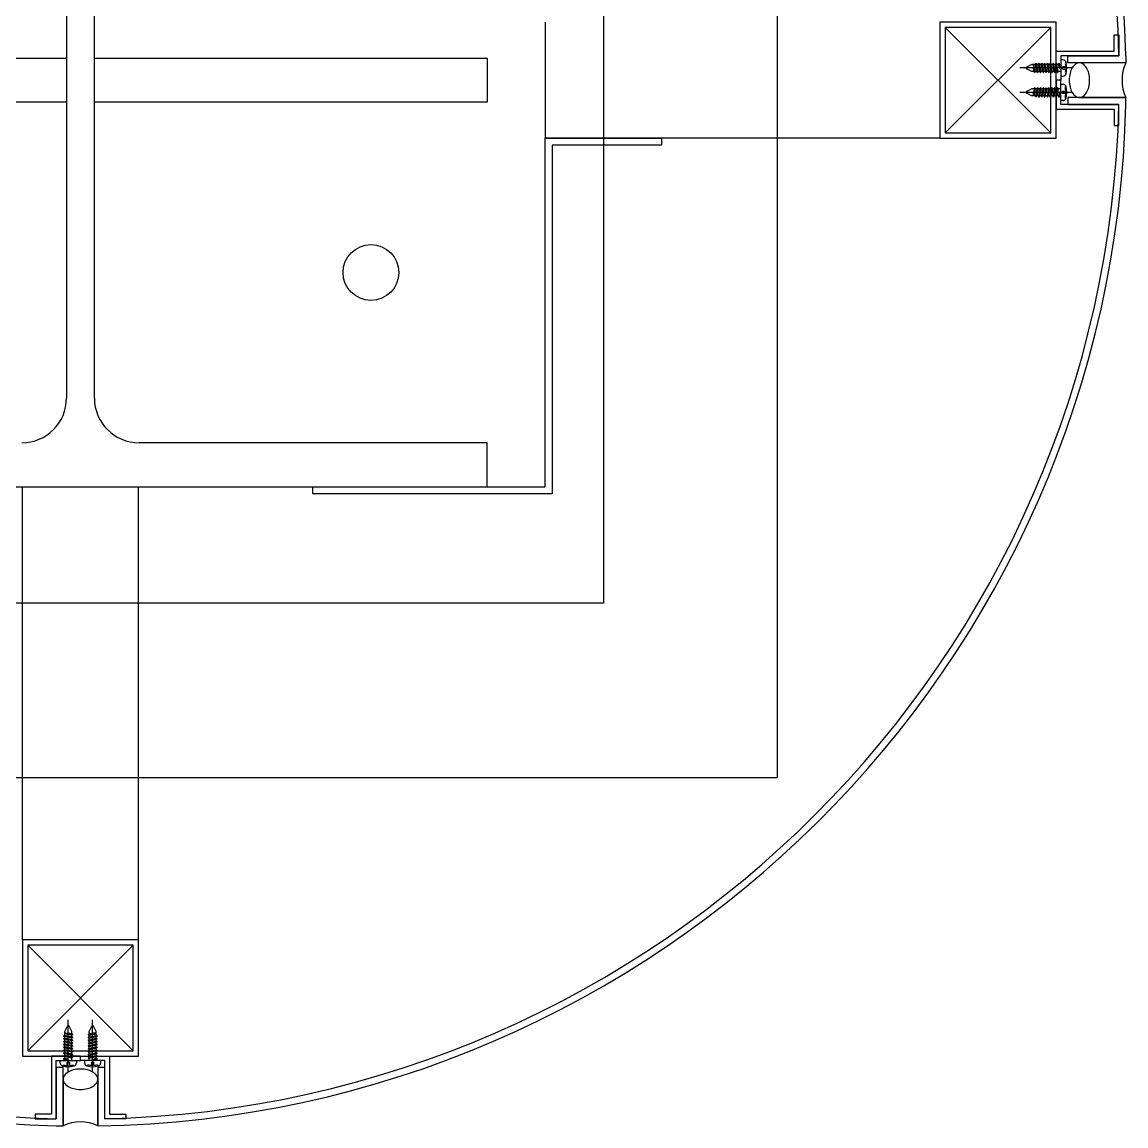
# Model space of a CAD drawing. Header units: millimetres. Extents: x -168200 to 672800, y -7409 to 118800.
# Drawn here: x 105474.9 to 105949.9, y 40500.1 to 40975 of the extents above; entities that cross this region are included whole.
import ezdxf

# ---------------------------------------------------------------- set-up
doc = ezdxf.new("R2010")
doc.units = ezdxf.units.MM
doc.header["$LTSCALE"] = 200
doc.layers.add('1 BA', color=9, linetype='Continuous')

msp = doc.modelspace()

# ---------------------------------------------------------------- linework, layer by layer
at = {"layer": '1 BA'}
for p, q in [((105800, 40650), (105800, 41250)), ((105725, 41175), (105725, 40725)), ((105494, 41086.75), (105494, 40813.25)), ((105506, 40813.25), (105506, 41086.75)), ((105700, 40975), (105700, 40925)), ((105869.86, 40975), (105869.86, 40925)), ((105919.86, 40975), (105869.86, 40975)), ((105919.86, 40925), (105919.86, 40975)), ((105917.56, 40972.7), (105872.16, 40927.3)), ((105917.56, 40927.3), (105872.16, 40972.7)), ((105872.16, 40972.7), (105872.16, 40927.3)), ((105917.56, 40972.7), (105872.16, 40972.7)), ((105917.56, 40927.3), (105917.56, 40972.7)), ((105944.86, 40962.5), (105944.86, 40969.5)), ((105944.86, 40969.5), (105946.86, 40969.5)), ((105946.86, 40969.5), (105946.86, 40960.5)), ((105325, 40959.5), (105494, 40959.5)), ((105494, 40959.5), (105494, 40940.5)), ((105506, 40959.5), (105675, 40959.5)), ((105506, 40940.5), (105506, 40959.5)), ((105675, 40959.5), (105675, 40940.5)), ((105919.86, 40950), (105919.86, 40962.5)), ((105919.86, 40962.5), (105944.86, 40962.5)), ((105946.86, 40960.5), (105921.86, 40960.5)), ((105921.86, 40960.5), (105921.86, 40950)), ((105924.86, 40957.5), (105924.86, 40960.5)), ((105924.86, 40960.5), (105946.88, 40960.5)), ((105949.88, 40960.5), (105949.86, 40957.5)), ((105926.83, 40955.25), (105904.25, 40955.25)), ((105909.36, 40956.75), (105907.05, 40955.63)), ((105909.36, 40953.75), (105907.05, 40954.87)), ((105911.06, 40956.75), (105909.36, 40956.75)), ((105910.68, 40953.26), (105910.07, 40956.75)), ((105910.07, 40956.75), (105910.07, 40955.21)), ((105910.57, 40953.27), (105910.07, 40956.5)), ((105910.38, 40953.75), (105910.07, 40955.21)), ((105910.88, 40953.75), (105910.25, 40956.75)), ((105911.19, 40957.24), (105910.99, 40956.75)), ((105911.61, 40953.75), (105910.99, 40956.75)), ((105911.8, 40953.27), (105911.16, 40957.19)), ((105911.91, 40953.26), (105911.25, 40957.25)), ((105911.29, 40957.23), (105911.49, 40956.75)), ((105912.22, 40956.75), (105911.49, 40956.75)), ((105912.11, 40953.75), (105911.49, 40956.75)), ((105912.42, 40957.24), (105912.22, 40956.75)), ((105912.84, 40953.75), (105912.22, 40956.75)), ((105913.04, 40953.27), (105912.39, 40957.19)), ((105913.14, 40953.26), (105912.49, 40957.25)), ((105912.53, 40957.23), (105912.72, 40956.75)), ((105913.45, 40956.75), (105912.72, 40956.75)), ((105913.34, 40953.75), (105912.72, 40956.75)), ((105913.65, 40957.24), (105913.45, 40956.75)), ((105914.07, 40953.75), (105913.45, 40956.75)), ((105914.27, 40953.27), (105913.62, 40957.19)), ((105914.37, 40953.26), (105913.72, 40957.25)), ((105913.76, 40957.23), (105913.95, 40956.75)), ((105914.69, 40956.75), (105913.95, 40956.75)), ((105914.57, 40953.75), (105913.95, 40956.75)), ((105914.89, 40957.24), (105914.69, 40956.75)), ((105915.31, 40953.75), (105914.69, 40956.75)), ((105915.5, 40953.27), (105914.86, 40957.19)), ((105915.61, 40953.26), (105914.95, 40957.25)), ((105914.99, 40957.23), (105915.19, 40956.75)), ((105915.92, 40956.75), (105915.19, 40956.75)), ((105915.81, 40953.75), (105915.19, 40956.75)), ((105916.12, 40957.24), (105915.92, 40956.75)), ((105916.54, 40953.75), (105915.92, 40956.75)), ((105916.73, 40953.27), (105916.09, 40957.19)), ((105916.84, 40953.26), (105916.19, 40957.25)), ((105916.22, 40957.23), (105916.42, 40956.75)), ((105917.15, 40956.75), (105916.42, 40956.75)), ((105917.04, 40953.75), (105916.42, 40956.75)), ((105917.35, 40957.24), (105917.15, 40956.75)), ((105917.77, 40953.75), (105917.15, 40956.75)), ((105917.97, 40953.27), (105917.32, 40957.19)), ((105918.07, 40953.26), (105917.42, 40957.25)), ((105917.46, 40957.23), (105917.65, 40956.75)), ((105918.38, 40956.75), (105917.65, 40956.75)), ((105918.27, 40953.75), (105917.65, 40956.75)), ((105918.58, 40957.24), (105918.38, 40956.75)), ((105919.01, 40953.75), (105918.38, 40956.75)), ((105919.2, 40953.27), (105918.56, 40957.19)), ((105919.31, 40953.26), (105918.65, 40957.25)), ((105918.69, 40957.23), (105918.88, 40956.75)), ((105919.51, 40953.75), (105918.88, 40956.75)), ((105919.62, 40956.75), (105918.88, 40956.75)), ((105919.82, 40957.24), (105919.62, 40956.75)), ((105920.24, 40953.75), (105919.62, 40956.75)), ((105920.43, 40953.27), (105919.79, 40957.19)), ((105920.54, 40953.26), (105919.88, 40957.25)), ((105919.92, 40957.23), (105920.12, 40956.75)), ((105920.74, 40953.75), (105920.12, 40956.75)), ((105920.85, 40956.75), (105920.12, 40956.75)), ((105921.05, 40957.24), (105920.85, 40956.75)), ((105921.35, 40955.18), (105920.85, 40956.75)), ((105921.35, 40955.18), (105921.02, 40957.19)), ((105921.45, 40955.2), (105921.12, 40957.25)), ((105921.16, 40957.23), (105921.35, 40956.75)), ((105921.45, 40955.2), (105921.35, 40956.75)), ((105921.35, 40956.75), (105921.86, 40956.75)), ((105922.85, 40958.75), (105921.86, 40958.75)), ((105921.86, 40958.75), (105921.86, 40951.75)), ((105922.41, 40955.4), (105922.4, 40955.25)), ((105922.4, 40955.25), (105922.41, 40955.1)), ((105922.47, 40955.53), (105922.41, 40955.4)), ((105922.41, 40955.1), (105922.47, 40954.97)), ((105922.57, 40955.64), (105922.47, 40955.53)), ((105922.47, 40954.97), (105922.57, 40954.86)), ((105922.7, 40955.72), (105922.57, 40955.64)), ((105922.57, 40954.86), (105922.7, 40954.78)), ((105922.87, 40955.76), (105922.7, 40955.72)), ((105922.7, 40954.78), (105922.87, 40954.74)), ((105923.07, 40955.77), (105922.87, 40955.76)), ((105922.87, 40954.74), (105923.07, 40954.73)), ((105923.28, 40955.76), (105923.07, 40955.77)), ((105923.07, 40954.73), (105923.28, 40954.74)), ((105923.48, 40955.74), (105923.28, 40955.76)), ((105923.28, 40954.74), (105923.48, 40954.76)), ((105923.67, 40955.74), (105923.48, 40955.74)), ((105923.48, 40954.76), (105923.67, 40954.76)), ((105923.83, 40955.76), (105923.67, 40955.74)), ((105923.67, 40954.76), (105923.83, 40954.74)), ((105923.81, 40957.32), (105923.79, 40957.05)), ((105923.79, 40957.05), (105923.83, 40956.78)), ((105923.91, 40957.57), (105923.81, 40957.32)), ((105923.83, 40956.78), (105923.89, 40956.51)), ((105923.95, 40955.81), (105923.83, 40955.76)), ((105923.83, 40954.74), (105923.95, 40954.69)), ((105923.89, 40956.51), (105923.96, 40956.27)), ((105924.11, 40957.8), (105923.91, 40957.57)), ((105924.01, 40955.91), (105923.95, 40955.81)), ((105923.96, 40956.27), (105924.01, 40956.06)), ((105924.01, 40956.06), (105924.01, 40955.91)), ((105949.86, 40957.5), (105924.86, 40957.5)), ((105949.86, 40957.5), (105929.4, 40957.5)), ((105949.86, 40957.5), (105929.86, 40957.5)), ((105910.38, 40953.75), (105909.36, 40953.75)), ((105910.57, 40953.27), (105910.38, 40953.75)), ((105910.68, 40953.26), (105910.88, 40953.75)), ((105911.61, 40953.75), (105910.88, 40953.75)), ((105911.8, 40953.27), (105911.61, 40953.75)), ((105911.91, 40953.26), (105912.11, 40953.75)), ((105912.84, 40953.75), (105912.11, 40953.75)), ((105913.04, 40953.27), (105912.84, 40953.75)), ((105913.14, 40953.26), (105913.34, 40953.75)), ((105914.07, 40953.75), (105913.34, 40953.75)), ((105914.27, 40953.27), (105914.07, 40953.75)), ((105914.37, 40953.26), (105914.57, 40953.75)), ((105915.31, 40953.75), (105914.57, 40953.75)), ((105915.5, 40953.27), (105915.31, 40953.75)), ((105915.61, 40953.26), (105915.81, 40953.75)), ((105916.54, 40953.75), (105915.81, 40953.75)), ((105916.73, 40953.27), (105916.54, 40953.75)), ((105916.84, 40953.26), (105917.04, 40953.75)), ((105917.77, 40953.75), (105917.04, 40953.75)), ((105917.97, 40953.27), (105917.77, 40953.75)), ((105918.07, 40953.26), (105918.27, 40953.75)), ((105919.01, 40953.75), (105918.27, 40953.75)), ((105919.2, 40953.27), (105919.01, 40953.75)), ((105919.31, 40953.26), (105919.51, 40953.75)), ((105920.24, 40953.75), (105919.51, 40953.75)), ((105921.86, 40950), (105919.86, 40950)), ((105919.86, 40950), (105919.86, 40937.5)), ((105921.86, 40950), (105919.86, 40950)), ((105920.43, 40953.27), (105920.24, 40953.75)), ((105920.54, 40953.26), (105920.74, 40953.75)), ((105921.86, 40953.75), (105920.74, 40953.75)), ((105921.86, 40951.75), (105922.85, 40951.75)), ((105921.86, 40939.5), (105921.86, 40950)), ((105923.83, 40953.72), (105923.79, 40953.45)), ((105923.79, 40953.45), (105923.81, 40953.18)), ((105923.81, 40953.18), (105923.91, 40952.93)), ((105923.89, 40953.99), (105923.83, 40953.72)), ((105923.96, 40954.23), (105923.89, 40953.99)), ((105923.91, 40952.93), (105924.11, 40952.7)), ((105923.95, 40954.69), (105924.01, 40954.59)), ((105924.01, 40954.44), (105923.96, 40954.23)), ((105924.01, 40954.59), (105924.01, 40954.44)), ((105909.36, 40946.25), (105907.05, 40945.13)), ((105910.38, 40946.25), (105909.36, 40946.25)), ((105910.68, 40946.74), (105910.07, 40943.25)), ((105910.57, 40946.73), (105910.07, 40943.5)), ((105910.38, 40946.25), (105910.07, 40944.79)), ((105910.88, 40946.25), (105910.25, 40943.25)), ((105910.57, 40946.73), (105910.38, 40946.25)), ((105910.68, 40946.74), (105910.88, 40946.25)), ((105911.61, 40946.25), (105910.88, 40946.25)), ((105911.61, 40946.25), (105910.99, 40943.25)), ((105911.8, 40946.73), (105911.16, 40942.81)), ((105911.91, 40946.74), (105911.25, 40942.75)), ((105912.11, 40946.25), (105911.49, 40943.25)), ((105911.8, 40946.73), (105911.61, 40946.25)), ((105911.91, 40946.74), (105912.11, 40946.25)), ((105912.84, 40946.25), (105912.11, 40946.25)), ((105912.84, 40946.25), (105912.22, 40943.25)), ((105913.04, 40946.73), (105912.39, 40942.81)), ((105913.14, 40946.74), (105912.49, 40942.75)), ((105913.34, 40946.25), (105912.72, 40943.25)), ((105913.04, 40946.73), (105912.84, 40946.25)), ((105913.14, 40946.74), (105913.34, 40946.25)), ((105914.07, 40946.25), (105913.34, 40946.25)), ((105914.07, 40946.25), (105913.45, 40943.25)), ((105914.27, 40946.73), (105913.62, 40942.81)), ((105914.37, 40946.74), (105913.72, 40942.75)), ((105914.57, 40946.25), (105913.95, 40943.25)), ((105914.27, 40946.73), (105914.07, 40946.25)), ((105914.37, 40946.74), (105914.57, 40946.25)), ((105915.31, 40946.25), (105914.57, 40946.25)), ((105915.31, 40946.25), (105914.69, 40943.25)), ((105915.5, 40946.73), (105914.86, 40942.81)), ((105915.61, 40946.74), (105914.95, 40942.75)), ((105915.81, 40946.25), (105915.19, 40943.25)), ((105915.5, 40946.73), (105915.31, 40946.25)), ((105915.61, 40946.74), (105915.81, 40946.25)), ((105916.54, 40946.25), (105915.81, 40946.25)), ((105916.54, 40946.25), (105915.92, 40943.25)), ((105916.73, 40946.73), (105916.09, 40942.81)), ((105916.84, 40946.74), (105916.19, 40942.75)), ((105917.04, 40946.25), (105916.42, 40943.25)), ((105916.73, 40946.73), (105916.54, 40946.25)), ((105916.84, 40946.74), (105917.04, 40946.25)), ((105917.77, 40946.25), (105917.04, 40946.25)), ((105917.77, 40946.25), (105917.15, 40943.25)), ((105917.97, 40946.73), (105917.32, 40942.81)), ((105918.07, 40946.74), (105917.42, 40942.75)), ((105918.27, 40946.25), (105917.65, 40943.25)), ((105917.97, 40946.73), (105917.77, 40946.25)), ((105918.07, 40946.74), (105918.27, 40946.25)), ((105919.01, 40946.25), (105918.27, 40946.25)), ((105919.01, 40946.25), (105918.38, 40943.25)), ((105919.2, 40946.73), (105918.56, 40942.81)), ((105919.31, 40946.74), (105918.65, 40942.75)), ((105919.51, 40946.25), (105918.88, 40943.25)), ((105919.2, 40946.73), (105919.01, 40946.25)), ((105919.31, 40946.74), (105919.51, 40946.25)), ((105920.24, 40946.25), (105919.51, 40946.25)), ((105920.24, 40946.25), (105919.62, 40943.25)), ((105920.43, 40946.73), (105919.79, 40942.81)), ((105920.54, 40946.74), (105919.88, 40942.75)), ((105920.74, 40946.25), (105920.12, 40943.25)), ((105920.43, 40946.73), (105920.24, 40946.25)), ((105920.54, 40946.74), (105920.74, 40946.25)), ((105921.86, 40946.25), (105920.74, 40946.25)), ((105921.86, 40941.25), (105921.86, 40948.25)), ((105921.86, 40948.25), (105922.85, 40948.25)), ((105922.57, 40945.14), (105922.7, 40945.22)), ((105922.7, 40945.22), (105922.87, 40945.26)), ((105922.87, 40945.26), (105923.07, 40945.27)), ((105923.07, 40945.27), (105923.28, 40945.26)), ((105923.28, 40945.26), (105923.48, 40945.24)), ((105923.48, 40945.24), (105923.67, 40945.24)), ((105923.67, 40945.24), (105923.83, 40945.26)), ((105923.79, 40946.55), (105923.81, 40946.82)), ((105923.83, 40946.28), (105923.79, 40946.55)), ((105923.81, 40946.82), (105923.91, 40947.07)), ((105923.89, 40946.01), (105923.83, 40946.28)), ((105923.83, 40945.26), (105923.95, 40945.31)), ((105923.96, 40945.77), (105923.89, 40946.01)), ((105923.91, 40947.07), (105924.11, 40947.3)), ((105923.95, 40945.31), (105924.01, 40945.41)), ((105924.01, 40945.56), (105923.96, 40945.77)), ((105924.01, 40945.41), (105924.01, 40945.56)), ((105494, 40940.5), (105325, 40940.5)), ((105675, 40940.5), (105506, 40940.5)), ((105926.83, 40944.75), (105904.25, 40944.75)), ((105909.36, 40943.25), (105907.05, 40944.37)), ((105911.06, 40943.25), (105909.36, 40943.25)), ((105910.07, 40943.25), (105910.07, 40944.79)), ((105911.19, 40942.76), (105910.99, 40943.25)), ((105911.29, 40942.77), (105911.49, 40943.25)), ((105912.22, 40943.25), (105911.49, 40943.25)), ((105912.42, 40942.76), (105912.22, 40943.25)), ((105912.53, 40942.77), (105912.72, 40943.25)), ((105913.45, 40943.25), (105912.72, 40943.25)), ((105913.65, 40942.76), (105913.45, 40943.25)), ((105913.76, 40942.77), (105913.95, 40943.25)), ((105914.69, 40943.25), (105913.95, 40943.25)), ((105914.89, 40942.76), (105914.69, 40943.25)), ((105914.99, 40942.77), (105915.19, 40943.25)), ((105915.92, 40943.25), (105915.19, 40943.25)), ((105916.12, 40942.76), (105915.92, 40943.25)), ((105916.22, 40942.77), (105916.42, 40943.25)), ((105917.15, 40943.25), (105916.42, 40943.25)), ((105917.35, 40942.76), (105917.15, 40943.25)), ((105917.46, 40942.77), (105917.65, 40943.25)), ((105918.38, 40943.25), (105917.65, 40943.25)), ((105918.58, 40942.76), (105918.38, 40943.25)), ((105918.69, 40942.77), (105918.88, 40943.25)), ((105919.62, 40943.25), (105918.88, 40943.25)), ((105919.82, 40942.76), (105919.62, 40943.25)), ((105919.92, 40942.77), (105920.12, 40943.25)), ((105920.85, 40943.25), (105920.12, 40943.25)), ((105921.35, 40944.82), (105920.85, 40943.25)), ((105921.05, 40942.76), (105920.85, 40943.25)), ((105921.35, 40944.82), (105921.02, 40942.81)), ((105921.45, 40944.8), (105921.12, 40942.75)), ((105921.16, 40942.77), (105921.35, 40943.25)), ((105921.45, 40944.8), (105921.35, 40943.25)), ((105921.35, 40943.25), (105921.86, 40943.25)), ((105922.85, 40941.25), (105921.86, 40941.25)), ((105922.4, 40944.75), (105922.41, 40944.9)), ((105922.41, 40944.6), (105922.4, 40944.75)), ((105922.41, 40944.9), (105922.47, 40945.03)), ((105922.47, 40944.47), (105922.41, 40944.6)), ((105922.47, 40945.03), (105922.57, 40945.14)), ((105922.57, 40944.36), (105922.47, 40944.47)), ((105922.7, 40944.28), (105922.57, 40944.36)), ((105922.87, 40944.24), (105922.7, 40944.28)), ((105923.07, 40944.23), (105922.87, 40944.24)), ((105923.28, 40944.24), (105923.07, 40944.23)), ((105923.48, 40944.26), (105923.28, 40944.24)), ((105923.67, 40944.26), (105923.48, 40944.26)), ((105923.83, 40944.24), (105923.67, 40944.26)), ((105923.79, 40942.95), (105923.83, 40943.22)), ((105923.81, 40942.68), (105923.79, 40942.95)), ((105923.91, 40942.43), (105923.81, 40942.68)), ((105923.95, 40944.19), (105923.83, 40944.24)), ((105923.83, 40943.22), (105923.89, 40943.49)), ((105923.89, 40943.49), (105923.96, 40943.73)), ((105924.11, 40942.2), (105923.91, 40942.43)), ((105924.01, 40944.09), (105923.95, 40944.19)), ((105923.96, 40943.73), (105924.01, 40943.94)), ((105924.01, 40943.94), (105924.01, 40944.09)), ((105949.86, 40942.5), (105924.86, 40942.5)), ((105924.86, 40942.5), (105924.86, 40939.5)), ((105949.86, 40942.5), (105929.4, 40942.5)), ((105929.86, 40942.5), (105949.86, 40942.5)), ((105949.88, 40939.5), (105949.86, 40942.5)), ((105919.86, 40937.5), (105944.86, 40937.5)), ((105946.86, 40939.5), (105921.86, 40939.5)), ((105924.86, 40939.5), (105946.88, 40939.5)), ((105944.86, 40937.5), (105944.86, 40930.5)), ((105946.86, 40930.5), (105946.86, 40939.5)), ((105872.16, 40927.3), (105917.56, 40927.3)), ((105944.86, 40930.5), (105946.86, 40930.5)), ((105869.86, 40925), (105700, 40925)), ((105700, 40775), (105700, 40925)), ((105700, 40925), (105750, 40925)), ((105750, 40922), (105703, 40922)), ((105703, 40922), (105703, 40772)), ((105750, 40925), (105750, 40922)), ((105869.86, 40925), (105919.86, 40925)), ((105675, 40794), (105525.25, 40794)), ((105675, 40775), (105675, 40794)), ((105325, 40775), (105675, 40775)), ((105475, 40580.14), (105475, 40775)), ((105525, 40580.14), (105525, 40775)), ((105600, 40772), (105600, 40775)), ((105600, 40775), (105700, 40775)), ((105703, 40772), (105600, 40772)), ((105725, 40725), (105275, 40725)), ((105200, 40650), (105800, 40650)), ((105525, 40580.14), (105475, 40580.14)), ((105475, 40580.14), (105475, 40530.14)), ((105525, 40530.14), (105525, 40580.14)), ((105477.3, 40532.44), (105522.7, 40577.84)), ((105477.3, 40577.84), (105522.7, 40532.44)), ((105522.7, 40577.84), (105477.3, 40577.84)), ((105477.3, 40577.84), (105477.3, 40532.44)), ((105522.7, 40532.44), (105522.7, 40577.84)), ((105493.25, 40540.64), (105494.37, 40542.95)), ((105494.75, 40523.17), (105494.75, 40545.75)), ((105496.25, 40540.64), (105495.13, 40542.95)), ((105503.75, 40540.64), (105504.87, 40542.95)), ((105505.25, 40523.17), (105505.25, 40545.75)), ((105506.75, 40540.64), (105505.63, 40542.95)), ((105496.74, 40538.09), (105492.75, 40538.75)), ((105496.74, 40536.86), (105492.75, 40537.51)), ((105492.76, 40538.81), (105493.25, 40539.01)), ((105492.76, 40537.58), (105493.25, 40537.78)), ((105492.77, 40538.71), (105493.25, 40538.51)), ((105492.77, 40537.47), (105493.25, 40537.28)), ((105496.73, 40538.2), (105492.81, 40538.84)), ((105496.73, 40536.96), (105492.81, 40537.61)), ((105493.25, 40538.94), (105493.25, 40540.64)), ((105496.74, 40539.32), (105493.25, 40539.93)), ((105493.25, 40539.93), (105494.79, 40539.93)), ((105496.25, 40539.12), (105493.25, 40539.75)), ((105496.25, 40538.39), (105493.25, 40539.01)), ((105493.25, 40537.78), (105493.25, 40538.51)), ((105496.25, 40537.89), (105493.25, 40538.51)), ((105496.25, 40537.16), (105493.25, 40537.78)), ((105493.25, 40536.55), (105493.25, 40537.28)), ((105496.25, 40536.66), (105493.25, 40537.28)), ((105496.73, 40539.43), (105493.5, 40539.93)), ((105496.25, 40539.62), (105494.79, 40539.93)), ((105496.25, 40539.62), (105496.25, 40540.64)), ((105496.73, 40539.43), (105496.25, 40539.62)), ((105496.74, 40539.32), (105496.25, 40539.12)), ((105496.25, 40538.39), (105496.25, 40539.12)), ((105496.73, 40538.2), (105496.25, 40538.39)), ((105496.74, 40538.09), (105496.25, 40537.89)), ((105496.25, 40537.16), (105496.25, 40537.89)), ((105496.73, 40536.96), (105496.25, 40537.16)), ((105496.74, 40536.86), (105496.25, 40536.66)), ((105503.26, 40539.32), (105506.75, 40539.93)), ((105503.26, 40539.32), (105503.75, 40539.12)), ((105503.26, 40538.09), (105507.25, 40538.75)), ((105503.26, 40538.09), (105503.75, 40537.89)), ((105503.26, 40536.86), (105507.25, 40537.51)), ((105503.26, 40536.86), (105503.75, 40536.66)), ((105503.27, 40539.43), (105506.5, 40539.93)), ((105503.27, 40539.43), (105503.75, 40539.62)), ((105503.27, 40538.2), (105507.19, 40538.84)), ((105503.27, 40538.2), (105503.75, 40538.39)), ((105503.27, 40536.96), (105507.19, 40537.61)), ((105503.27, 40536.96), (105503.75, 40537.16)), ((105503.75, 40539.62), (105503.75, 40540.64)), ((105503.75, 40539.62), (105505.21, 40539.93)), ((105503.75, 40539.12), (105506.75, 40539.75)), ((105503.75, 40538.39), (105503.75, 40539.12)), ((105503.75, 40538.39), (105506.75, 40539.01)), ((105503.75, 40537.89), (105506.75, 40538.51)), ((105503.75, 40537.16), (105503.75, 40537.89)), ((105503.75, 40537.16), (105506.75, 40537.78)), ((105503.75, 40536.66), (105506.75, 40537.28)), ((105506.75, 40539.93), (105505.21, 40539.93)), ((105506.75, 40538.94), (105506.75, 40540.64)), ((105507.24, 40538.81), (105506.75, 40539.01)), ((105507.23, 40538.71), (105506.75, 40538.51)), ((105506.75, 40537.78), (105506.75, 40538.51)), ((105507.24, 40537.58), (105506.75, 40537.78)), ((105507.23, 40537.47), (105506.75, 40537.28)), ((105506.75, 40536.55), (105506.75, 40537.28)), ((105477.3, 40532.44), (105522.7, 40532.44)), ((105496.74, 40535.63), (105492.75, 40536.28)), ((105496.74, 40534.39), (105492.75, 40535.05)), ((105496.74, 40533.16), (105492.75, 40533.81)), ((105496.74, 40531.93), (105492.75, 40532.58)), ((105492.76, 40536.35), (105493.25, 40536.55)), ((105492.76, 40535.11), (105493.25, 40535.31)), ((105492.76, 40533.88), (105493.25, 40534.08)), ((105492.76, 40532.65), (105493.25, 40532.85)), ((105492.77, 40536.24), (105493.25, 40536.05)), ((105492.77, 40535.01), (105493.25, 40534.81)), ((105492.77, 40533.78), (105493.25, 40533.58)), ((105492.77, 40532.54), (105493.25, 40532.35)), ((105496.73, 40535.73), (105492.81, 40536.38)), ((105496.73, 40534.5), (105492.81, 40535.14)), ((105496.73, 40533.27), (105492.81, 40533.91)), ((105496.73, 40532.03), (105492.81, 40532.68)), ((105496.25, 40535.93), (105493.25, 40536.55)), ((105493.25, 40535.31), (105493.25, 40536.05)), ((105496.25, 40535.43), (105493.25, 40536.05)), ((105496.25, 40534.69), (105493.25, 40535.31)), ((105493.25, 40534.08), (105493.25, 40534.81)), ((105496.25, 40534.19), (105493.25, 40534.81)), ((105496.25, 40533.46), (105493.25, 40534.08)), ((105493.25, 40532.85), (105493.25, 40533.58)), ((105496.25, 40532.96), (105493.25, 40533.58)), ((105496.25, 40532.23), (105493.25, 40532.85)), ((105493.25, 40531.62), (105493.25, 40532.35)), ((105496.25, 40531.73), (105493.25, 40532.35)), ((105496.25, 40535.93), (105496.25, 40536.66)), ((105496.73, 40535.73), (105496.25, 40535.93)), ((105496.74, 40535.63), (105496.25, 40535.43)), ((105496.25, 40534.69), (105496.25, 40535.43)), ((105496.73, 40534.5), (105496.25, 40534.69)), ((105496.74, 40534.39), (105496.25, 40534.19)), ((105496.25, 40533.46), (105496.25, 40534.19)), ((105496.73, 40533.27), (105496.25, 40533.46)), ((105496.74, 40533.16), (105496.25, 40532.96)), ((105496.25, 40532.23), (105496.25, 40532.96)), ((105496.73, 40532.03), (105496.25, 40532.23)), ((105503.26, 40535.63), (105507.25, 40536.28)), ((105503.26, 40535.63), (105503.75, 40535.43)), ((105503.26, 40534.39), (105507.25, 40535.05)), ((105503.26, 40534.39), (105503.75, 40534.19)), ((105503.26, 40533.16), (105507.25, 40533.81)), ((105503.26, 40533.16), (105503.75, 40532.96)), ((105503.26, 40531.93), (105507.25, 40532.58)), ((105503.27, 40535.73), (105507.19, 40536.38)), ((105503.27, 40535.73), (105503.75, 40535.93)), ((105503.27, 40534.5), (105507.19, 40535.14)), ((105503.27, 40534.5), (105503.75, 40534.69)), ((105503.27, 40533.27), (105507.19, 40533.91)), ((105503.27, 40533.27), (105503.75, 40533.46)), ((105503.27, 40532.03), (105507.19, 40532.68)), ((105503.27, 40532.03), (105503.75, 40532.23)), ((105503.75, 40535.93), (105503.75, 40536.66)), ((105503.75, 40535.93), (105506.75, 40536.55)), ((105503.75, 40535.43), (105506.75, 40536.05)), ((105503.75, 40534.69), (105503.75, 40535.43)), ((105503.75, 40534.69), (105506.75, 40535.31)), ((105503.75, 40534.19), (105506.75, 40534.81)), ((105503.75, 40533.46), (105503.75, 40534.19)), ((105503.75, 40533.46), (105506.75, 40534.08)), ((105503.75, 40532.96), (105506.75, 40533.58)), ((105503.75, 40532.23), (105503.75, 40532.96)), ((105503.75, 40532.23), (105506.75, 40532.85)), ((105503.75, 40531.73), (105506.75, 40532.35)), ((105507.24, 40536.35), (105506.75, 40536.55)), ((105507.23, 40536.24), (105506.75, 40536.05)), ((105506.75, 40535.31), (105506.75, 40536.05)), ((105507.24, 40535.11), (105506.75, 40535.31)), ((105507.23, 40535.01), (105506.75, 40534.81)), ((105506.75, 40534.08), (105506.75, 40534.81)), ((105507.24, 40533.88), (105506.75, 40534.08)), ((105507.23, 40533.78), (105506.75, 40533.58)), ((105506.75, 40532.85), (105506.75, 40533.58)), ((105507.24, 40532.65), (105506.75, 40532.85)), ((105507.23, 40532.54), (105506.75, 40532.35)), ((105506.75, 40531.62), (105506.75, 40532.35)), ((105475, 40530.14), (105525, 40530.14)), ((105500, 40530.14), (105487.5, 40530.14)), ((105487.5, 40530.14), (105487.5, 40505.14)), ((105489.5, 40503.14), (105489.5, 40528.14)), ((105489.5, 40528.14), (105500, 40528.14)), ((105491.25, 40527.15), (105491.25, 40528.14)), ((105491.25, 40528.14), (105498.25, 40528.14)), ((105496.74, 40530.69), (105492.75, 40531.35)), ((105496.74, 40529.46), (105492.75, 40530.12)), ((105494.8, 40528.55), (105492.75, 40528.88)), ((105492.76, 40531.42), (105493.25, 40531.62)), ((105492.76, 40530.18), (105493.25, 40530.38)), ((105492.76, 40528.95), (105493.25, 40529.15)), ((105492.77, 40531.31), (105493.25, 40531.12)), ((105492.77, 40530.08), (105493.25, 40529.88)), ((105492.77, 40528.84), (105493.25, 40528.65)), ((105496.73, 40530.8), (105492.81, 40531.44)), ((105496.73, 40529.57), (105492.81, 40530.21)), ((105494.82, 40528.65), (105492.81, 40528.98)), ((105496.25, 40530.99), (105493.25, 40531.62)), ((105496.25, 40530.49), (105493.25, 40531.12)), ((105493.25, 40530.38), (105493.25, 40531.12)), ((105496.25, 40529.76), (105493.25, 40530.38)), ((105496.25, 40529.26), (105493.25, 40529.88)), ((105493.25, 40529.15), (105493.25, 40529.88)), ((105494.82, 40528.65), (105493.25, 40529.15)), ((105494.8, 40528.55), (105493.25, 40528.65)), ((105493.25, 40528.65), (105493.25, 40528.14)), ((105494.24, 40527.13), (105494.28, 40527.3)), ((105494.28, 40527.3), (105494.36, 40527.43)), ((105494.36, 40527.43), (105494.47, 40527.53)), ((105494.47, 40527.53), (105494.6, 40527.59)), ((105494.6, 40527.59), (105494.75, 40527.6)), ((105494.75, 40527.6), (105494.9, 40527.59)), ((105494.9, 40527.59), (105495.03, 40527.53)), ((105495.03, 40527.53), (105495.14, 40527.43)), ((105495.14, 40527.43), (105495.22, 40527.3)), ((105495.22, 40527.3), (105495.26, 40527.13)), ((105496.74, 40531.93), (105496.25, 40531.73)), ((105496.25, 40530.99), (105496.25, 40531.73)), ((105496.73, 40530.8), (105496.25, 40530.99)), ((105496.74, 40530.69), (105496.25, 40530.49)), ((105496.25, 40529.76), (105496.25, 40530.49)), ((105496.73, 40529.57), (105496.25, 40529.76)), ((105496.74, 40529.46), (105496.25, 40529.26)), ((105496.25, 40528.14), (105496.25, 40529.26)), ((105498.25, 40528.14), (105498.25, 40527.15)), ((105500, 40530.14), (105512.5, 40530.14)), ((105500, 40528.14), (105500, 40530.14)), ((105500, 40528.14), (105500, 40530.14)), ((105510.5, 40528.14), (105500, 40528.14)), ((105508.75, 40528.14), (105501.75, 40528.14)), ((105501.75, 40528.14), (105501.75, 40527.15)), ((105503.26, 40531.93), (105503.75, 40531.73)), ((105503.26, 40530.69), (105507.25, 40531.35)), ((105503.26, 40530.69), (105503.75, 40530.49)), ((105503.26, 40529.46), (105507.25, 40530.12)), ((105503.26, 40529.46), (105503.75, 40529.26)), ((105503.27, 40530.8), (105507.19, 40531.44)), ((105503.27, 40530.8), (105503.75, 40530.99)), ((105503.27, 40529.57), (105507.19, 40530.21)), ((105503.27, 40529.57), (105503.75, 40529.76)), ((105503.75, 40530.99), (105503.75, 40531.73)), ((105503.75, 40530.99), (105506.75, 40531.62)), ((105503.75, 40530.49), (105506.75, 40531.12)), ((105503.75, 40529.76), (105503.75, 40530.49)), ((105503.75, 40529.76), (105506.75, 40530.38)), ((105503.75, 40529.26), (105506.75, 40529.88)), ((105503.75, 40528.14), (105503.75, 40529.26)), ((105504.78, 40527.3), (105504.74, 40527.13)), ((105504.86, 40527.43), (105504.78, 40527.3)), ((105504.97, 40527.53), (105504.86, 40527.43)), ((105505.1, 40527.59), (105504.97, 40527.53)), ((105505.25, 40527.6), (105505.1, 40527.59)), ((105505.18, 40528.65), (105506.75, 40529.15)), ((105505.18, 40528.65), (105507.19, 40528.98)), ((105505.2, 40528.55), (105507.25, 40528.88)), ((105505.2, 40528.55), (105506.75, 40528.65)), ((105505.4, 40527.59), (105505.25, 40527.6)), ((105505.53, 40527.53), (105505.4, 40527.59)), ((105505.64, 40527.43), (105505.53, 40527.53)), ((105505.72, 40527.3), (105505.64, 40527.43)), ((105505.76, 40527.13), (105505.72, 40527.3)), ((105507.24, 40531.42), (105506.75, 40531.62)), ((105507.23, 40531.31), (105506.75, 40531.12)), ((105506.75, 40530.38), (105506.75, 40531.12)), ((105507.24, 40530.18), (105506.75, 40530.38)), ((105507.23, 40530.08), (105506.75, 40529.88)), ((105506.75, 40529.15), (105506.75, 40529.88)), ((105507.24, 40528.95), (105506.75, 40529.15)), ((105507.23, 40528.84), (105506.75, 40528.65)), ((105506.75, 40528.65), (105506.75, 40528.14)), ((105508.75, 40527.15), (105508.75, 40528.14)), ((105510.5, 40503.14), (105510.5, 40528.14)), ((105512.5, 40530.14), (105512.5, 40505.14)), ((105492.5, 40525.14), (105489.5, 40525.14)), ((105489.5, 40525.14), (105489.5, 40503.12)), ((105492.2, 40525.89), (105492.43, 40526.09)), ((105492.43, 40526.09), (105492.68, 40526.19)), ((105492.5, 40500.14), (105492.5, 40525.14)), ((105492.68, 40526.19), (105492.95, 40526.21)), ((105492.95, 40526.21), (105493.22, 40526.17)), ((105493.22, 40526.17), (105493.49, 40526.11)), ((105493.49, 40526.11), (105493.73, 40526.04)), ((105493.73, 40526.04), (105493.94, 40525.99)), ((105493.94, 40525.99), (105494.09, 40525.99)), ((105494.09, 40525.99), (105494.19, 40526.05)), ((105494.19, 40526.05), (105494.24, 40526.17)), ((105494.23, 40526.93), (105494.24, 40527.13)), ((105494.24, 40526.72), (105494.23, 40526.93)), ((105494.26, 40526.52), (105494.24, 40526.72)), ((105494.24, 40526.17), (105494.26, 40526.33)), ((105494.26, 40526.33), (105494.26, 40526.52)), ((105495.26, 40526.72), (105495.24, 40526.52)), ((105495.24, 40526.52), (105495.24, 40526.33)), ((105495.24, 40526.33), (105495.26, 40526.17)), ((105495.26, 40527.13), (105495.27, 40526.93)), ((105495.27, 40526.93), (105495.26, 40526.72)), ((105495.26, 40526.17), (105495.31, 40526.05)), ((105495.31, 40526.05), (105495.41, 40525.99)), ((105495.41, 40525.99), (105495.56, 40525.99)), ((105495.56, 40525.99), (105495.77, 40526.04)), ((105495.77, 40526.04), (105496.01, 40526.11)), ((105496.01, 40526.11), (105496.28, 40526.17)), ((105496.28, 40526.17), (105496.55, 40526.21)), ((105496.55, 40526.21), (105496.82, 40526.19)), ((105496.82, 40526.19), (105497.07, 40526.09)), ((105497.07, 40526.09), (105497.3, 40525.89)), ((105502.93, 40526.09), (105502.7, 40525.89)), ((105503.18, 40526.19), (105502.93, 40526.09)), ((105503.45, 40526.21), (105503.18, 40526.19)), ((105503.72, 40526.17), (105503.45, 40526.21)), ((105503.99, 40526.11), (105503.72, 40526.17)), ((105504.23, 40526.04), (105503.99, 40526.11)), ((105504.44, 40525.99), (105504.23, 40526.04)), ((105504.59, 40525.99), (105504.44, 40525.99)), ((105504.69, 40526.05), (105504.59, 40525.99)), ((105504.74, 40526.17), (105504.69, 40526.05)), ((105504.74, 40527.13), (105504.73, 40526.93)), ((105504.73, 40526.93), (105504.74, 40526.72)), ((105504.74, 40526.72), (105504.76, 40526.52)), ((105504.76, 40526.33), (105504.74, 40526.17)), ((105504.76, 40526.52), (105504.76, 40526.33)), ((105505.74, 40526.52), (105505.76, 40526.72)), ((105505.74, 40526.33), (105505.74, 40526.52)), ((105505.76, 40526.17), (105505.74, 40526.33)), ((105505.77, 40526.93), (105505.76, 40527.13)), ((105505.76, 40526.72), (105505.77, 40526.93)), ((105505.81, 40526.05), (105505.76, 40526.17)), ((105505.91, 40525.99), (105505.81, 40526.05)), ((105506.06, 40525.99), (105505.91, 40525.99)), ((105506.27, 40526.04), (105506.06, 40525.99)), ((105506.51, 40526.11), (105506.27, 40526.04)), ((105506.78, 40526.17), (105506.51, 40526.11)), ((105507.05, 40526.21), (105506.78, 40526.17)), ((105507.32, 40526.19), (105507.05, 40526.21)), ((105507.57, 40526.09), (105507.32, 40526.19)), ((105510.5, 40525.14), (105507.5, 40525.14)), ((105507.5, 40525.14), (105507.5, 40500.06)), ((105507.8, 40525.89), (105507.57, 40526.09)), ((105510.5, 40503.14), (105510.5, 40525.14)), ((105492.5, 40500.14), (105492.5, 40520.6)), ((105492.5, 40520.14), (105492.5, 40500.14)), ((105507.5, 40500.14), (105507.5, 40520.6)), ((105507.5, 40500.14), (105507.5, 40520.14)), ((105487.5, 40505.14), (105480.5, 40505.14)), ((105480.5, 40505.14), (105480.5, 40503.14)), ((105512.5, 40505.14), (105519.5, 40505.14)), ((105519.5, 40505.14), (105519.5, 40503.14)), ((105480.5, 40503.14), (105489.5, 40503.14)), ((105489.5, 40500.12), (105492.5, 40500.14)), ((105519.5, 40503.14), (105510.5, 40503.14))]:
    msp.add_line(p, q, dxfattribs=at)
msp.add_circle((105625, 40867.25), 12, dxfattribs=at)
for centre, radius, start, end in [((105500, 40950), 450, 91.337, 179.045), ((105500, 40950), 447, 91.346, 178.654), ((105500, 40950), 450, 1.337, 89.045), ((105500, 40950), 447, 1.346, 88.654), ((105907.32, 40955.25), 0.46, 125.1627, 234.8373), ((105911.23, 40957.16), 0.0925, 49.8661, 119.9246), ((105912.47, 40957.16), 0.0925, 49.8661, 119.9246), ((105913.7, 40957.16), 0.0925, 49.8661, 119.9246), ((105914.93, 40957.16), 0.0925, 49.8661, 119.9246), ((105916.16, 40957.16), 0.0925, 49.8661, 119.9246), ((105917.4, 40957.16), 0.0925, 49.8661, 119.9246), ((105918.63, 40957.16), 0.0925, 49.8661, 119.9246), ((105919.86, 40957.16), 0.0925, 49.8661, 119.9246), ((105921.1, 40957.16), 0.0925, 49.8661, 119.9246), ((105921.4, 40955.22), 0.0602, 220.7271, 339.3149), ((105922.85, 40957.45), 1.3, 15.5886, 89.9767), ((105915.1, 40955.25), 9.36, 344.205, 15.795), ((105934.12, 40951.01), 8.52, 149.7243, 166.4062), ((105931.5, 40952.54), 5.48, 125.3569, 149.7243), ((105929.86, 40954.85), 2.65, 90, 125.3569), ((105929.86, 40954.85), 2.65, 54.6431, 90), ((105928.22, 40952.54), 5.48, 30.2757, 54.6431), ((105925.59, 40951.01), 8.52, 13.5938, 30.2757), ((105966, 40950), 17.8, 155.078, 204.922), ((105910.63, 40953.34), 0.0925, 229.8661, 299.9246), ((105911.86, 40953.34), 0.0925, 229.8661, 299.9246), ((105913.1, 40953.34), 0.0925, 229.8661, 299.9246), ((105914.33, 40953.34), 0.0925, 229.8661, 299.9246), ((105915.56, 40953.34), 0.0925, 229.8661, 299.9246), ((105916.79, 40953.34), 0.0925, 229.8661, 299.9246), ((105918.03, 40953.34), 0.0925, 229.8661, 299.9246), ((105919.26, 40953.34), 0.0925, 229.8661, 299.9246), ((105920.49, 40953.34), 0.0925, 229.8661, 299.9246), ((105922.85, 40953.05), 1.3, 270.0233, 344.4114), ((105938.28, 40950), 12.8, 166.4062, 180), ((105938.28, 40950), 12.8, 180, 193.5938), ((105921.43, 40950), 12.8, 360, 13.5938), ((105921.43, 40950), 12.8, 346.4062, 0), ((105910.63, 40946.66), 0.0925, 60.0754, 130.1339), ((105911.86, 40946.66), 0.0925, 60.0754, 130.1339), ((105913.1, 40946.66), 0.0925, 60.0754, 130.1339), ((105914.33, 40946.66), 0.0925, 60.0754, 130.1339), ((105915.56, 40946.66), 0.0925, 60.0754, 130.1339), ((105916.79, 40946.66), 0.0925, 60.0754, 130.1339), ((105918.03, 40946.66), 0.0925, 60.0754, 130.1339), ((105919.26, 40946.66), 0.0925, 60.0754, 130.1339), ((105920.49, 40946.66), 0.0925, 60.0754, 130.1339), ((105922.85, 40946.95), 1.3, 15.5886, 89.9767), ((105915.1, 40944.75), 9.36, 344.205, 15.795), ((105934.12, 40948.99), 8.52, 193.5938, 210.2757), ((105925.59, 40948.99), 8.52, 329.7243, 346.4062), ((105500, 40950), 450, 180.955, 268.663), ((105907.32, 40944.75), 0.46, 125.1627, 234.8373), ((105911.23, 40942.84), 0.0925, 240.0754, 310.1339), ((105912.47, 40942.84), 0.0925, 240.0754, 310.1339), ((105913.7, 40942.84), 0.0925, 240.0754, 310.1339), ((105914.93, 40942.84), 0.0925, 240.0754, 310.1339), ((105916.16, 40942.84), 0.0925, 240.0754, 310.1339), ((105917.4, 40942.84), 0.0925, 240.0754, 310.1339), ((105918.63, 40942.84), 0.0925, 240.0754, 310.1339), ((105919.86, 40942.84), 0.0925, 240.0754, 310.1339), ((105921.1, 40942.84), 0.0925, 240.0754, 310.1339), ((105921.4, 40944.78), 0.0602, 20.6851, 139.2729), ((105922.85, 40942.55), 1.3, 270.0233, 344.4114), ((105931.5, 40947.46), 5.48, 210.2757, 234.6431), ((105929.86, 40945.15), 2.65, 234.6431, 270), ((105929.86, 40945.15), 2.65, 270, 305.3569), ((105928.22, 40947.46), 5.48, 305.3569, 329.7243), ((105500, 40950), 447, 181.346, 268.654), ((105500, 40950), 450, 270.955, 358.663), ((105500, 40950), 447, 271.346, 358.654), ((105474.75, 40813.25), 19.25, 270, 0), ((105525.25, 40813.25), 19.25, 180, 270), ((105494.75, 40542.68), 0.46, 35.1627, 144.8373), ((105505.25, 40542.68), 0.46, 35.1627, 144.8373), ((105492.84, 40538.77), 0.0925, 150.0754, 220.1339), ((105492.84, 40537.53), 0.0925, 150.0754, 220.1339), ((105496.66, 40539.37), 0.0925, 330.0754, 40.1339), ((105496.66, 40538.14), 0.0925, 330.0754, 40.1339), ((105496.66, 40536.9), 0.0925, 330.0753, 40.1339), ((105503.34, 40539.37), 0.0925, 139.8661, 209.9246), ((105503.34, 40538.14), 0.0925, 139.8661, 209.9246), ((105503.34, 40536.9), 0.0925, 139.8661, 209.9247), ((105507.16, 40538.77), 0.0925, 319.8661, 29.9246), ((105507.16, 40537.53), 0.0925, 319.8661, 29.9246), ((105492.84, 40536.3), 0.0925, 150.0754, 220.1339), ((105492.84, 40535.07), 0.0925, 150.0754, 220.1339), ((105492.84, 40533.84), 0.0925, 150.0754, 220.1339), ((105492.84, 40532.6), 0.0925, 150.0754, 220.1339), ((105496.66, 40535.67), 0.0925, 330.0753, 40.1339), ((105496.66, 40534.44), 0.0925, 330.0754, 40.1339), ((105496.66, 40533.21), 0.0925, 330.0754, 40.1339), ((105496.66, 40531.97), 0.0925, 330.0754, 40.1339), ((105503.34, 40535.67), 0.0925, 139.8661, 209.9247), ((105503.34, 40534.44), 0.0925, 139.8661, 209.9246), ((105503.34, 40533.21), 0.0925, 139.8661, 209.9246), ((105503.34, 40531.97), 0.0925, 139.8661, 209.9246), ((105507.16, 40536.3), 0.0925, 319.8661, 29.9246), ((105507.16, 40535.07), 0.0925, 319.8661, 29.9246), ((105507.16, 40533.84), 0.0925, 319.8661, 29.9246), ((105507.16, 40532.6), 0.0925, 319.8661, 29.9246), ((105492.84, 40531.37), 0.0925, 150.0754, 220.1339), ((105492.84, 40530.14), 0.0925, 150.0754, 220.1339), ((105492.84, 40528.9), 0.0925, 150.0754, 220.1339), ((105494.78, 40528.6), 0.0602, 290.6851, 49.2729), ((105496.66, 40530.74), 0.0925, 330.0754, 40.1339), ((105496.66, 40529.51), 0.0925, 330.0754, 40.1339), ((105503.34, 40530.74), 0.0925, 139.8661, 209.9246), ((105503.34, 40529.51), 0.0925, 139.8661, 209.9246), ((105505.22, 40528.6), 0.0602, 130.7271, 249.3149), ((105507.16, 40531.37), 0.0925, 319.8661, 29.9246), ((105507.16, 40530.14), 0.0925, 319.8661, 29.9246), ((105507.16, 40528.9), 0.0925, 319.8661, 29.9246), ((105492.55, 40527.15), 1.3, 180.0233, 254.4114), ((105494.75, 40534.9), 9.36, 254.205, 285.795), ((105497.46, 40518.5), 5.48, 120.2757, 144.6431), ((105498.99, 40515.88), 8.52, 103.5938, 120.2757), ((105500, 40511.72), 12.8, 90, 103.5938), ((105496.95, 40527.15), 1.3, 285.5886, 359.9767), ((105500, 40511.72), 12.8, 76.4062, 90), ((105503.05, 40527.15), 1.3, 180.0233, 254.4114), ((105505.25, 40534.9), 9.36, 254.205, 285.795), ((105501.01, 40515.88), 8.52, 59.7243, 76.4062), ((105502.54, 40518.5), 5.48, 35.3569, 59.7243), ((105507.45, 40527.15), 1.3, 285.5886, 359.9767), ((105495.15, 40520.14), 2.65, 144.6431, 180), ((105495.15, 40520.14), 2.65, 180, 215.3569), ((105497.46, 40521.78), 5.48, 215.3569, 239.7243), ((105502.54, 40521.78), 5.48, 300.2757, 324.6431), ((105504.85, 40520.14), 2.65, 0, 35.3569), ((105504.85, 40520.14), 2.65, 324.6431, 0), ((105498.99, 40524.41), 8.52, 239.7243, 256.4062), ((105500, 40528.57), 12.8, 256.4062, 270), ((105500, 40528.57), 12.8, 270, 283.5938), ((105501.01, 40524.41), 8.52, 283.5938, 300.2757), ((105500, 40484), 17.8, 65.078, 114.922)]:
    msp.add_arc(centre, radius, start, end, dxfattribs=at)

doc.saveas('drawing.dxf')
